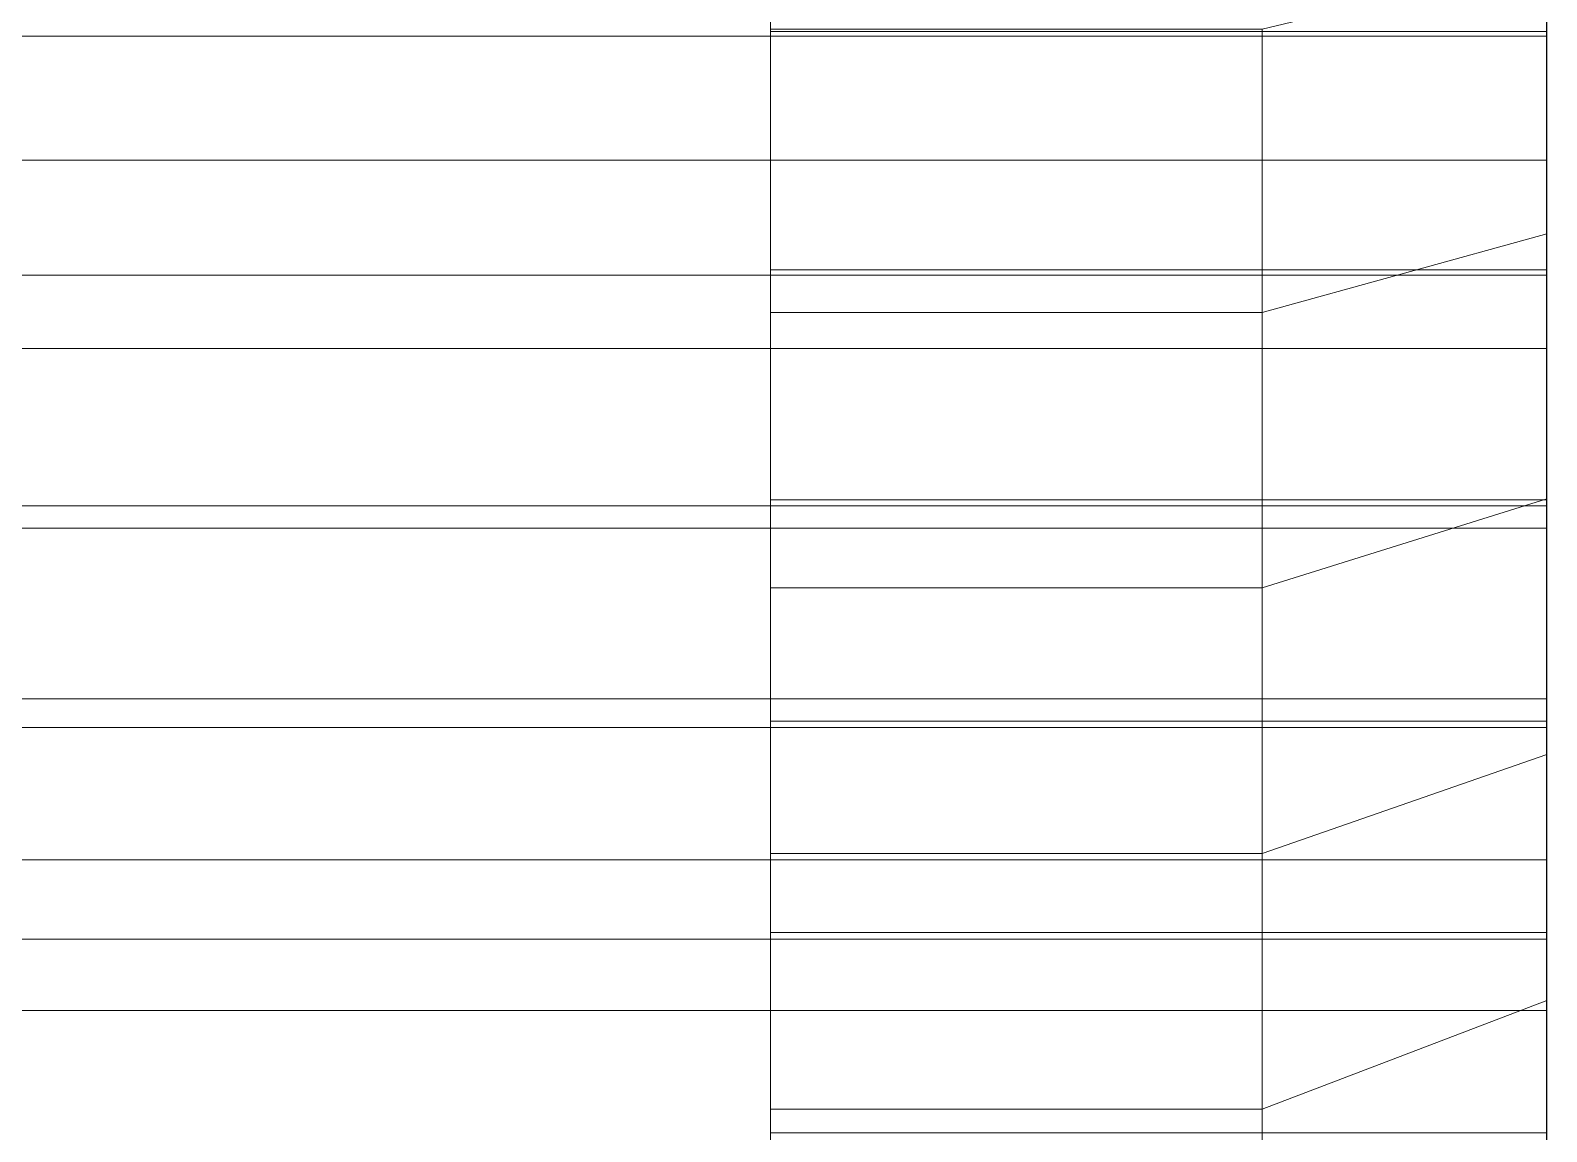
# Model space of a CAD drawing. Header units: millimetres. Extents: x -199 to -93, y -134 to 109.
# Drawn here: x -98.78 to -92.92, y -11.26 to -7 of the extents above; entities that cross this region are included whole.
import ezdxf

# ---------------------------------------------------------------- set-up
doc = ezdxf.new("R2010")
doc.units = ezdxf.units.MM
doc.layers.add('CIRCOLO_LU', color=7, linetype='Continuous')
doc.layers.add('ORING1', color=7, linetype='Continuous')

msp = doc.modelspace()

# ---------------------------------------------------------------- linework, layer by layer
at = {"layer": 'CIRCOLO_LU', "lineweight": 5}
for points, invisible_edges in [([(-92.9157, -6.0712, 119.7043), (-92.9157, -7.022, 119.2928), (-92.9157, -5.1537, 117.3871)], 2), ([(-92.9157, -7.022, 119.2928), (-92.9157, -5.9609, 117.0379), (-92.9157, -5.1537, 117.3871)], 12), ([(-92.9157, -7.022, 89.4478), (-92.9157, -6.0712, 89.0363), (-92.9157, -5.1537, 91.3534)], 12), ([(-92.9157, -7.022, 89.4478), (-92.9157, -5.1537, 91.3534), (-92.9157, -5.9609, 91.7027)], 1), ([(-92.9157, -7.022, 119.2928), (-92.9157, -7.9451, 118.8224), (-92.9157, -5.9609, 117.0379)], 2), ([(-92.9157, -7.9451, 118.8224), (-92.9157, -6.7446, 116.6386), (-92.9157, -5.9609, 117.0379)], 12), ([(-92.9157, -7.9451, 89.9181), (-92.9157, -7.022, 89.4478), (-92.9157, -5.9609, 91.7027)], 12), ([(-92.9157, -7.9451, 89.9181), (-92.9157, -5.9609, 91.7027), (-92.9157, -6.7446, 92.102)], 1), ([(-98.9139, -6.0712, 119.7043), (-98.9139, -7.022, 119.2928), (-95.9157, -7.022, 119.2928)], 12), ([(-98.9139, -6.0712, 119.7043), (-95.9157, -7.022, 119.2928), (-95.9157, -6.0712, 119.7043)], 1), ([(-98.9139, -7.022, 89.4478), (-98.9139, -6.0712, 89.0363), (-95.9157, -6.0712, 89.0363)], 12), ([(-98.9139, -7.022, 89.4478), (-95.9157, -6.0712, 89.0363), (-95.9157, -7.022, 89.4478)], 1), ([(-95.9157, -6.0712, 119.7043), (-95.9157, -7.022, 119.2928), (-92.9157, -7.022, 119.2928)], 12), ([(-95.9157, -6.0712, 119.7043), (-92.9157, -7.022, 119.2928), (-92.9157, -6.0712, 119.7043)], 1), ([(-95.9157, -7.022, 89.4478), (-95.9157, -6.0712, 89.0363), (-92.9157, -6.0712, 89.0363)], 12), ([(-95.9157, -7.022, 89.4478), (-92.9157, -6.0712, 89.0363), (-92.9157, -7.022, 89.4478)], 1), ([(-95.9157, -7.5016, 92.5497), (-95.9157, -6.7446, 92.102), (-98.9139, -6.7446, 92.102)], 12), ([(-98.9139, -6.7446, 92.102), (-98.9139, -7.5016, 92.5497), (-95.9157, -7.5016, 92.5497)], 12), ([(-95.9157, -6.7446, 116.6386), (-95.9157, -7.5016, 116.1909), (-98.9139, -7.5016, 116.1909)], 12), ([(-98.9139, -7.5016, 116.1909), (-98.9139, -6.7446, 116.6386), (-95.9157, -6.7446, 116.6386)], 12), ([(-92.9157, -7.5016, 92.5497), (-92.9157, -6.7446, 92.102), (-95.9157, -6.7446, 92.102)], 12), ([(-95.9157, -6.7446, 92.102), (-95.9157, -7.5016, 92.5497), (-92.9157, -7.5016, 92.5497)], 12), ([(-92.9157, -6.7446, 116.6386), (-92.9157, -7.5016, 116.1909), (-95.9157, -7.5016, 116.1909)], 12), ([(-95.9157, -7.5016, 116.1909), (-95.9157, -6.7446, 116.6386), (-92.9157, -6.7446, 116.6386)], 12), ([(-92.9157, -7.9451, 118.8224), (-92.9157, -8.8369, 118.295), (-92.9157, -6.7446, 116.6386)], 2), ([(-92.9157, -8.8369, 118.295), (-92.9157, -7.5016, 116.1909), (-92.9157, -6.7446, 116.6386)], 12), ([(-92.9157, -8.8369, 90.4455), (-92.9157, -7.9451, 89.9181), (-92.9157, -6.7446, 92.102)], 12), ([(-92.9157, -8.8369, 90.4455), (-92.9157, -6.7446, 92.102), (-92.9157, -7.5016, 92.5497)], 1), ([(-98.9139, -7.9451, 89.9181), (-98.9139, -7.022, 89.4478), (-95.9157, -7.022, 89.4478)], 12), ([(-98.9139, -7.9451, 89.9181), (-95.9157, -7.022, 89.4478), (-95.9157, -7.9451, 89.9181)], 1), ([(-98.9139, -7.022, 119.2928), (-98.9139, -7.9451, 118.8224), (-95.9157, -7.9451, 118.8224)], 12), ([(-98.9139, -7.022, 119.2928), (-95.9157, -7.9451, 118.8224), (-95.9157, -7.022, 119.2928)], 1), ([(-95.9157, -7.022, 119.2928), (-95.9157, -7.9451, 118.8224), (-92.9157, -7.9451, 118.8224)], 12), ([(-95.9157, -7.022, 119.2928), (-92.9157, -7.9451, 118.8224), (-92.9157, -7.022, 119.2928)], 1), ([(-95.9157, -7.9451, 89.9181), (-95.9157, -7.022, 89.4478), (-92.9157, -7.022, 89.4478)], 12), ([(-95.9157, -7.9451, 89.9181), (-92.9157, -7.022, 89.4478), (-92.9157, -7.9451, 89.9181)], 1), ([(-95.9157, -7.5016, 116.1909), (-95.9157, -8.229, 115.6965), (-98.9139, -8.229, 115.6965)], 12), ([(-98.9139, -8.229, 115.6965), (-98.9139, -7.5016, 116.1909), (-95.9157, -7.5016, 116.1909)], 12), ([(-95.9157, -8.229, 93.044), (-95.9157, -7.5016, 92.5497), (-98.9139, -7.5016, 92.5497)], 12), ([(-98.9139, -7.5016, 92.5497), (-98.9139, -8.229, 93.044), (-95.9157, -8.229, 93.044)], 12), ([(-92.9157, -8.229, 93.044), (-92.9157, -7.5016, 92.5497), (-95.9157, -7.5016, 92.5497)], 12), ([(-95.9157, -7.5016, 92.5497), (-95.9157, -8.229, 93.044), (-92.9157, -8.229, 93.044)], 12), ([(-92.9157, -7.5016, 116.1909), (-92.9157, -8.229, 115.6965), (-95.9157, -8.229, 115.6965)], 12), ([(-95.9157, -8.229, 115.6965), (-95.9157, -7.5016, 116.1909), (-92.9157, -7.5016, 116.1909)], 12), ([(-92.9157, -8.8369, 118.295), (-92.9157, -9.6938, 117.7127), (-92.9157, -7.5016, 116.1909)], 2), ([(-92.9157, -9.6938, 117.7127), (-92.9157, -8.229, 115.6965), (-92.9157, -7.5016, 116.1909)], 12), ([(-92.9157, -9.6938, 91.0279), (-92.9157, -8.8369, 90.4455), (-92.9157, -7.5016, 92.5497)], 12), ([(-92.9157, -9.6938, 91.0279), (-92.9157, -7.5016, 92.5497), (-92.9157, -8.229, 93.044)], 1), ([(-98.9139, -8.8369, 90.4455), (-98.9139, -7.9451, 89.9181), (-95.9157, -7.9451, 89.9181)], 12), ([(-98.9139, -8.8369, 90.4455), (-95.9157, -7.9451, 89.9181), (-95.9157, -8.8369, 90.4455)], 1), ([(-98.9139, -7.9451, 118.8224), (-98.9139, -8.8369, 118.295), (-95.9157, -8.8369, 118.295)], 12), ([(-98.9139, -7.9451, 118.8224), (-95.9157, -8.8369, 118.295), (-95.9157, -7.9451, 118.8224)], 1), ([(-95.9157, -7.9451, 118.8224), (-95.9157, -8.8369, 118.295), (-92.9157, -8.8369, 118.295)], 12), ([(-95.9157, -7.9451, 118.8224), (-92.9157, -8.8369, 118.295), (-92.9157, -7.9451, 118.8224)], 1), ([(-95.9157, -8.8369, 90.4455), (-95.9157, -7.9451, 89.9181), (-92.9157, -7.9451, 89.9181)], 12), ([(-95.9157, -8.8369, 90.4455), (-92.9157, -7.9451, 89.9181), (-92.9157, -8.8369, 90.4455)], 1), ([(-95.9157, -8.9239, 93.5831), (-95.9157, -8.229, 93.044), (-98.9139, -8.229, 93.044)], 12), ([(-98.9139, -8.229, 93.044), (-98.9139, -8.9239, 93.5831), (-95.9157, -8.9239, 93.5831)], 12), ([(-95.9157, -8.229, 115.6965), (-95.9157, -8.9239, 115.1575), (-98.9139, -8.9239, 115.1575)], 12), ([(-98.9139, -8.9239, 115.1575), (-98.9139, -8.229, 115.6965), (-95.9157, -8.229, 115.6965)], 12), ([(-92.9157, -8.9239, 93.5831), (-92.9157, -8.229, 93.044), (-95.9157, -8.229, 93.044)], 12), ([(-95.9157, -8.229, 93.044), (-95.9157, -8.9239, 93.5831), (-92.9157, -8.9239, 93.5831)], 12), ([(-92.9157, -8.229, 115.6965), (-92.9157, -8.9239, 115.1575), (-95.9157, -8.9239, 115.1575)], 12), ([(-95.9157, -8.9239, 115.1575), (-95.9157, -8.229, 115.6965), (-92.9157, -8.229, 115.6965)], 12), ([(-92.9157, -9.6938, 117.7127), (-92.9157, -10.5125, 117.0777), (-92.9157, -8.229, 115.6965)], 2), ([(-92.9157, -10.5125, 117.0777), (-92.9157, -8.9239, 115.1575), (-92.9157, -8.229, 115.6965)], 12), ([(-92.9157, -10.5125, 91.6629), (-92.9157, -9.6938, 91.0279), (-92.9157, -8.229, 93.044)], 12), ([(-92.9157, -10.5125, 91.6629), (-92.9157, -8.229, 93.044), (-92.9157, -8.9239, 93.5831)], 1), ([(-98.9139, -9.6938, 91.0279), (-98.9139, -8.8369, 90.4455), (-95.9157, -8.8369, 90.4455)], 12), ([(-98.9139, -9.6938, 91.0279), (-95.9157, -8.8369, 90.4455), (-95.9157, -9.6938, 91.0279)], 1), ([(-98.9139, -8.8369, 118.295), (-98.9139, -9.6938, 117.7127), (-95.9157, -9.6938, 117.7127)], 12), ([(-98.9139, -8.8369, 118.295), (-95.9157, -9.6938, 117.7127), (-95.9157, -8.8369, 118.295)], 1), ([(-95.9157, -8.8369, 118.295), (-95.9157, -9.6938, 117.7127), (-92.9157, -9.6938, 117.7127)], 12), ([(-95.9157, -8.8369, 118.295), (-92.9157, -9.6938, 117.7127), (-92.9157, -8.8369, 118.295)], 1), ([(-95.9157, -9.6938, 91.0279), (-95.9157, -8.8369, 90.4455), (-92.9157, -8.8369, 90.4455)], 12), ([(-95.9157, -9.6938, 91.0279), (-92.9157, -8.8369, 90.4455), (-92.9157, -9.6938, 91.0279)], 1), ([(-95.9157, -9.5837, 94.1647), (-95.9157, -8.9239, 93.5831), (-98.9139, -8.9239, 93.5831)], 12), ([(-98.9139, -8.9239, 93.5831), (-98.9139, -9.5837, 94.1647), (-95.9157, -9.5837, 94.1647)], 12), ([(-95.9157, -8.9239, 115.1575), (-95.9157, -9.5837, 114.5758), (-98.9139, -9.5837, 114.5758)], 12), ([(-98.9139, -9.5837, 114.5758), (-98.9139, -8.9239, 115.1575), (-95.9157, -8.9239, 115.1575)], 12), ([(-92.9157, -8.9239, 115.1575), (-92.9157, -9.5837, 114.5758), (-95.9157, -9.5837, 114.5758)], 12), ([(-95.9157, -9.5837, 114.5758), (-95.9157, -8.9239, 115.1575), (-92.9157, -8.9239, 115.1575)], 12), ([(-92.9157, -9.5837, 94.1647), (-92.9157, -8.9239, 93.5831), (-95.9157, -8.9239, 93.5831)], 12), ([(-95.9157, -8.9239, 93.5831), (-95.9157, -9.5837, 94.1647), (-92.9157, -9.5837, 94.1647)], 12), ([(-92.9157, -10.5125, 117.0777), (-92.9157, -11.2896, 116.3925), (-92.9157, -8.9239, 115.1575)], 2), ([(-92.9157, -11.2896, 116.3925), (-92.9157, -9.5837, 114.5758), (-92.9157, -8.9239, 115.1575)], 12), ([(-92.9157, -11.2896, 92.348), (-92.9157, -10.5125, 91.6629), (-92.9157, -8.9239, 93.5831)], 12), ([(-92.9157, -11.2896, 92.348), (-92.9157, -8.9239, 93.5831), (-92.9157, -9.5837, 94.1647)], 1), ([(-95.9157, -10.2056, 94.7866), (-95.9157, -9.5837, 94.1647), (-98.9139, -9.5837, 94.1647)], 12), ([(-98.9139, -9.5837, 94.1647), (-98.9139, -10.2056, 94.7866), (-95.9157, -10.2056, 94.7866)], 12), ([(-95.9157, -9.5837, 114.5758), (-95.9157, -10.2056, 113.9539), (-98.9139, -10.2056, 113.9539)], 12), ([(-98.9139, -10.2056, 113.9539), (-98.9139, -9.5837, 114.5758), (-95.9157, -9.5837, 114.5758)], 12), ([(-92.9157, -9.5837, 114.5758), (-92.9157, -10.2056, 113.9539), (-95.9157, -10.2056, 113.9539)], 12), ([(-95.9157, -10.2056, 113.9539), (-95.9157, -9.5837, 114.5758), (-92.9157, -9.5837, 114.5758)], 12), ([(-92.9157, -10.2056, 94.7866), (-92.9157, -9.5837, 94.1647), (-95.9157, -9.5837, 94.1647)], 12), ([(-95.9157, -9.5837, 94.1647), (-95.9157, -10.2056, 94.7866), (-92.9157, -10.2056, 94.7866)], 12), ([(-92.9157, -11.2896, 116.3925), (-92.9157, -12.0222, 115.6599), (-92.9157, -9.5837, 114.5758)], 2), ([(-92.9157, -12.0222, 115.6599), (-92.9157, -10.2056, 113.9539), (-92.9157, -9.5837, 114.5758)], 12), ([(-92.9157, -12.0222, 93.0806), (-92.9157, -11.2896, 92.348), (-92.9157, -9.5837, 94.1647)], 12), ([(-92.9157, -12.0222, 93.0806), (-92.9157, -9.5837, 94.1647), (-92.9157, -10.2056, 94.7866)], 1), ([(-98.9139, -9.6938, 117.7127), (-98.9139, -10.5125, 117.0777), (-95.9157, -10.5125, 117.0777)], 12), ([(-98.9139, -9.6938, 117.7127), (-95.9157, -10.5125, 117.0777), (-95.9157, -9.6938, 117.7127)], 1), ([(-98.9139, -10.5125, 91.6629), (-98.9139, -9.6938, 91.0279), (-95.9157, -9.6938, 91.0279)], 12), ([(-98.9139, -10.5125, 91.6629), (-95.9157, -9.6938, 91.0279), (-95.9157, -10.5125, 91.6629)], 1), ([(-95.9157, -9.6938, 117.7127), (-95.9157, -10.5125, 117.0777), (-92.9157, -10.5125, 117.0777)], 12), ([(-95.9157, -9.6938, 117.7127), (-92.9157, -10.5125, 117.0777), (-92.9157, -9.6938, 117.7127)], 1), ([(-95.9157, -10.5125, 91.6629), (-95.9157, -9.6938, 91.0279), (-92.9157, -9.6938, 91.0279)], 12), ([(-95.9157, -10.5125, 91.6629), (-92.9157, -9.6938, 91.0279), (-92.9157, -10.5125, 91.6629)], 1), ([(-95.9157, -10.2056, 113.9539), (-95.9157, -10.7872, 113.2942), (-98.9139, -10.7872, 113.2942)], 12), ([(-98.9139, -10.7872, 113.2942), (-98.9139, -10.2056, 113.9539), (-95.9157, -10.2056, 113.9539)], 12), ([(-95.9157, -10.7872, 95.4463), (-95.9157, -10.2056, 94.7866), (-98.9139, -10.2056, 94.7866)], 12), ([(-98.9139, -10.2056, 94.7866), (-98.9139, -10.7872, 95.4463), (-95.9157, -10.7872, 95.4463)], 12), ([(-92.9157, -10.7872, 95.4463), (-92.9157, -10.2056, 94.7866), (-95.9157, -10.2056, 94.7866)], 12), ([(-95.9157, -10.2056, 94.7866), (-95.9157, -10.7872, 95.4463), (-92.9157, -10.7872, 95.4463)], 12), ([(-92.9157, -10.2056, 113.9539), (-92.9157, -10.7872, 113.2942), (-95.9157, -10.7872, 113.2942)], 12), ([(-95.9157, -10.7872, 113.2942), (-95.9157, -10.2056, 113.9539), (-92.9157, -10.2056, 113.9539)], 12), ([(-92.9157, -12.0222, 115.6599), (-92.9157, -12.7074, 114.8827), (-92.9157, -10.2056, 113.9539)], 2), ([(-92.9157, -12.7074, 114.8827), (-92.9157, -10.7872, 113.2942), (-92.9157, -10.2056, 113.9539)], 12), ([(-92.9157, -12.7074, 93.8578), (-92.9157, -12.0222, 93.0806), (-92.9157, -10.2056, 94.7866)], 12), ([(-92.9157, -12.7074, 93.8578), (-92.9157, -10.2056, 94.7866), (-92.9157, -10.7872, 95.4463)], 1), ([(-98.9139, -10.5125, 117.0777), (-98.9139, -11.2896, 116.3925), (-95.9157, -11.2896, 116.3925)], 12), ([(-98.9139, -10.5125, 117.0777), (-95.9157, -11.2896, 116.3925), (-95.9157, -10.5125, 117.0777)], 1), ([(-98.9139, -11.2896, 92.348), (-98.9139, -10.5125, 91.6629), (-95.9157, -10.5125, 91.6629)], 12), ([(-98.9139, -11.2896, 92.348), (-95.9157, -10.5125, 91.6629), (-95.9157, -11.2896, 92.348)], 1), ([(-95.9157, -11.2896, 92.348), (-95.9157, -10.5125, 91.6629), (-92.9157, -10.5125, 91.6629)], 12), ([(-95.9157, -11.2896, 92.348), (-92.9157, -10.5125, 91.6629), (-92.9157, -11.2896, 92.348)], 1), ([(-95.9157, -10.5125, 117.0777), (-95.9157, -11.2896, 116.3925), (-92.9157, -11.2896, 116.3925)], 12), ([(-95.9157, -10.5125, 117.0777), (-92.9157, -11.2896, 116.3925), (-92.9157, -10.5125, 117.0777)], 1), ([(-95.9157, -10.7872, 113.2942), (-95.9157, -11.3262, 112.5993), (-98.9139, -11.3262, 112.5993)], 12), ([(-98.9139, -11.3262, 112.5993), (-98.9139, -10.7872, 113.2942), (-95.9157, -10.7872, 113.2942)], 12), ([(-95.9157, -11.3262, 96.1413), (-95.9157, -10.7872, 95.4463), (-98.9139, -10.7872, 95.4463)], 12), ([(-98.9139, -10.7872, 95.4463), (-98.9139, -11.3262, 96.1413), (-95.9157, -11.3262, 96.1413)], 12), ([(-92.9157, -11.3262, 96.1413), (-92.9157, -10.7872, 95.4463), (-95.9157, -10.7872, 95.4463)], 12), ([(-95.9157, -10.7872, 95.4463), (-95.9157, -11.3262, 96.1413), (-92.9157, -11.3262, 96.1413)], 12), ([(-92.9157, -10.7872, 113.2942), (-92.9157, -11.3262, 112.5993), (-95.9157, -11.3262, 112.5993)], 12), ([(-95.9157, -11.3262, 112.5993), (-95.9157, -10.7872, 113.2942), (-92.9157, -10.7872, 113.2942)], 12), ([(-92.9157, -12.7074, 114.8827), (-92.9157, -13.3424, 114.0641), (-92.9157, -10.7872, 113.2942)], 2), ([(-92.9157, -13.3424, 114.0641), (-92.9157, -11.3262, 112.5993), (-92.9157, -10.7872, 113.2942)], 12), ([(-92.9157, -13.3424, 94.6765), (-92.9157, -12.7074, 93.8578), (-92.9157, -10.7872, 95.4463)], 12), ([(-92.9157, -13.3424, 94.6765), (-92.9157, -10.7872, 95.4463), (-92.9157, -11.3262, 96.1413)], 1)]:
    msp.add_3dface(points, dxfattribs=dict(at, invisible_edges=invisible_edges))
at = {"layer": 'ORING1', "lineweight": 5}
for points, invisible_edges in [([(-92.9155, -6.0557, 119.6662), (-92.9155, -7.0042, 119.2558), (-95.9155, -7.0042, 119.2558)], 12), ([(-95.9155, -7.0042, 119.2558), (-95.9155, -6.0557, 119.6662), (-92.9155, -6.0557, 119.6662)], 12), ([(-92.9155, -7.0042, 89.4866), (-92.9155, -6.0557, 89.0762), (-95.9155, -6.0557, 89.0762)], 12), ([(-95.9155, -6.0557, 89.0762), (-95.9155, -7.0042, 89.4866), (-92.9155, -7.0042, 89.4866)], 12), ([(-95.9155, -7.5153, 88.4003), (-95.9155, -7.0042, 89.4866), (-95.9155, -6.0557, 89.0762)], 12), ([(-95.9155, -6.0557, 89.0762), (-95.9155, -6.4977, 87.9599), (-95.9155, -7.5153, 88.4003)], 12), ([(-95.9155, -6.4977, 120.7825), (-95.9155, -6.0557, 119.6662), (-95.9155, -7.5153, 120.3421)], 2), ([(-95.9155, -6.0557, 119.6662), (-95.9155, -7.0042, 119.2558), (-95.9155, -7.5153, 120.3421)], 12), ([(-92.9155, -7.7859, 120.9171), (-92.9155, -7.0042, 119.2558), (-92.9155, -6.0557, 119.6662)], 12), ([(-92.9155, -7.7859, 120.9171), (-92.9155, -6.0557, 119.6662), (-92.9155, -6.7316, 121.3733)], 1), ([(-92.9155, -6.0557, 89.0762), (-92.9155, -7.0042, 89.4866), (-92.9155, -7.7859, 87.8253)], 12), ([(-92.9155, -7.7859, 87.8253), (-92.9155, -6.7316, 87.3691), (-92.9155, -6.0557, 89.0762)], 12), ([(-95.9155, -6.9947, 122.0377), (-95.9155, -6.4977, 120.7825), (-95.9155, -8.0901, 121.5637)], 2), ([(-95.9155, -6.4977, 120.7825), (-95.9155, -7.5153, 120.3421), (-95.9155, -8.0901, 121.5637)], 12), ([(-95.9155, -8.0901, 87.1788), (-95.9155, -7.5153, 88.4003), (-95.9155, -6.4977, 87.9599)], 12), ([(-95.9155, -6.4977, 87.9599), (-95.9155, -6.9947, 86.7047), (-95.9155, -8.0901, 87.1788)], 12), ([(-92.9155, -7.7859, 120.9171), (-92.9155, -6.7316, 121.3733), (-94.0155, -6.9947, 122.0377)], 12), ([(-94.0155, -6.9947, 86.7047), (-92.9155, -6.7316, 87.3691), (-92.9155, -7.7859, 87.8253)], 12), ([(-94.0155, -8.0901, 121.5637), (-94.0155, -6.9947, 122.0377), (-95.9155, -6.9947, 122.0377)], 12), ([(-95.9155, -6.9947, 122.0377), (-95.9155, -8.0901, 121.5637), (-94.0155, -8.0901, 121.5637)], 12), ([(-94.0155, -6.9947, 86.7047), (-94.0155, -8.0901, 87.1788), (-95.9155, -8.0901, 87.1788)], 12), ([(-95.9155, -8.0901, 87.1788), (-95.9155, -6.9947, 86.7047), (-94.0155, -6.9947, 86.7047)], 12), ([(-92.9155, -7.0042, 119.2558), (-92.9155, -7.9249, 118.7866), (-95.9155, -7.9249, 118.7866)], 12), ([(-95.9155, -7.9249, 118.7866), (-95.9155, -7.0042, 119.2558), (-92.9155, -7.0042, 119.2558)], 12), ([(-92.9155, -7.9249, 89.9558), (-92.9155, -7.0042, 89.4866), (-95.9155, -7.0042, 89.4866)], 12), ([(-95.9155, -7.0042, 89.4866), (-95.9155, -7.9249, 89.9558), (-92.9155, -7.9249, 89.9558)], 12), ([(-95.9155, -7.5153, 120.3421), (-95.9155, -7.0042, 119.2558), (-95.9155, -8.5033, 119.8387)], 2), ([(-95.9155, -7.0042, 119.2558), (-95.9155, -7.9249, 118.7866), (-95.9155, -8.5033, 119.8387)], 12), ([(-95.9155, -8.5033, 88.9037), (-95.9155, -7.9249, 89.9558), (-95.9155, -7.0042, 89.4866)], 12), ([(-95.9155, -7.0042, 89.4866), (-95.9155, -7.5153, 88.4003), (-95.9155, -8.5033, 88.9037)], 12), ([(-94.0155, -8.0901, 121.5637), (-92.9155, -7.7859, 120.9171), (-94.0155, -6.9947, 122.0377)], 2), ([(-94.0155, -6.9947, 86.7047), (-92.9155, -7.7859, 87.8253), (-94.0155, -8.0901, 87.1788)], 1), ([(-92.9155, -8.8095, 120.3956), (-92.9155, -7.9249, 118.7866), (-92.9155, -7.0042, 119.2558)], 12), ([(-92.9155, -8.8095, 120.3956), (-92.9155, -7.0042, 119.2558), (-92.9155, -7.7859, 120.9171)], 1), ([(-92.9155, -7.0042, 89.4866), (-92.9155, -7.9249, 89.9558), (-92.9155, -8.8095, 88.3469)], 12), ([(-92.9155, -8.8095, 88.3469), (-92.9155, -7.7859, 87.8253), (-92.9155, -7.0042, 89.4866)], 12), ([(-95.9155, -8.0901, 121.5637), (-95.9155, -7.5153, 120.3421), (-95.9155, -9.1537, 121.0217)], 2), ([(-95.9155, -7.5153, 120.3421), (-95.9155, -8.5033, 119.8387), (-95.9155, -9.1537, 121.0217)], 12), ([(-95.9155, -9.1537, 87.7207), (-95.9155, -8.5033, 88.9037), (-95.9155, -7.5153, 88.4003)], 12), ([(-95.9155, -7.5153, 88.4003), (-95.9155, -8.0901, 87.1788), (-95.9155, -9.1537, 87.7207)], 12), ([(-92.9155, -8.8095, 120.3956), (-92.9155, -7.7859, 120.9171), (-94.0155, -8.0901, 121.5637)], 12), ([(-94.0155, -8.0901, 87.1788), (-92.9155, -7.7859, 87.8253), (-92.9155, -8.8095, 88.3469)], 12), ([(-92.9155, -7.9249, 118.7866), (-92.9155, -8.8145, 118.2606), (-95.9155, -8.8145, 118.2606)], 12), ([(-95.9155, -8.8145, 118.2606), (-95.9155, -7.9249, 118.7866), (-92.9155, -7.9249, 118.7866)], 12), ([(-92.9155, -8.8145, 90.4818), (-92.9155, -7.9249, 89.9558), (-95.9155, -7.9249, 89.9558)], 12), ([(-95.9155, -7.9249, 89.9558), (-95.9155, -8.8145, 90.4818), (-92.9155, -8.8145, 90.4818)], 12), ([(-95.9155, -8.5033, 119.8387), (-95.9155, -7.9249, 118.7866), (-95.9155, -9.4578, 119.2743)], 2), ([(-95.9155, -7.9249, 118.7866), (-95.9155, -8.8145, 118.2606), (-95.9155, -9.4578, 119.2743)], 12), ([(-95.9155, -9.4578, 89.4682), (-95.9155, -8.8145, 90.4818), (-95.9155, -7.9249, 89.9558)], 12), ([(-95.9155, -7.9249, 89.9558), (-95.9155, -8.5033, 88.9037), (-95.9155, -9.4578, 89.4682)], 12), ([(-92.9155, -9.7983, 119.8108), (-92.9155, -8.8145, 118.2606), (-92.9155, -7.9249, 118.7866)], 12), ([(-92.9155, -9.7983, 119.8108), (-92.9155, -7.9249, 118.7866), (-92.9155, -8.8095, 120.3956)], 1), ([(-92.9155, -7.9249, 89.9558), (-92.9155, -8.8145, 90.4818), (-92.9155, -9.7983, 88.9316)], 12), ([(-92.9155, -9.7983, 88.9316), (-92.9155, -8.8095, 88.3469), (-92.9155, -7.9249, 89.9558)], 12), ([(-94.0155, -9.1537, 121.0217), (-94.0155, -8.0901, 121.5637), (-95.9155, -8.0901, 121.5637)], 12), ([(-95.9155, -8.0901, 121.5637), (-95.9155, -9.1537, 121.0217), (-94.0155, -9.1537, 121.0217)], 12), ([(-94.0155, -8.0901, 87.1788), (-94.0155, -9.1537, 87.7207), (-95.9155, -9.1537, 87.7207)], 12), ([(-95.9155, -9.1537, 87.7207), (-95.9155, -8.0901, 87.1788), (-94.0155, -8.0901, 87.1788)], 12), ([(-94.0155, -9.1537, 121.0217), (-92.9155, -8.8095, 120.3956), (-94.0155, -8.0901, 121.5637)], 2), ([(-94.0155, -8.0901, 87.1788), (-92.9155, -8.8095, 88.3469), (-94.0155, -9.1537, 87.7207)], 1), ([(-95.9155, -9.1537, 121.0217), (-95.9155, -8.5033, 119.8387), (-95.9155, -10.1811, 120.4141)], 2), ([(-95.9155, -8.5033, 119.8387), (-95.9155, -9.4578, 119.2743), (-95.9155, -10.1811, 120.4141)], 12), ([(-95.9155, -10.1811, 88.3283), (-95.9155, -9.4578, 89.4682), (-95.9155, -8.5033, 88.9037)], 12), ([(-95.9155, -8.5033, 88.9037), (-95.9155, -9.1537, 87.7207), (-95.9155, -10.1811, 88.3283)], 12), ([(-92.9155, -8.8145, 118.2606), (-92.9155, -9.6692, 117.6797), (-95.9155, -9.6692, 117.6797)], 12), ([(-95.9155, -9.6692, 117.6797), (-95.9155, -8.8145, 118.2606), (-92.9155, -8.8145, 118.2606)], 12), ([(-92.9155, -9.6692, 91.0627), (-92.9155, -8.8145, 90.4818), (-95.9155, -8.8145, 90.4818)], 12), ([(-95.9155, -8.8145, 90.4818), (-95.9155, -9.6692, 91.0627), (-92.9155, -9.6692, 91.0627)], 12), ([(-95.9155, -9.4578, 119.2743), (-95.9155, -8.8145, 118.2606), (-95.9155, -10.3749, 118.651)], 2), ([(-95.9155, -8.8145, 118.2606), (-95.9155, -9.6692, 117.6797), (-95.9155, -10.3749, 118.651)], 12), ([(-95.9155, -10.3749, 90.0914), (-95.9155, -9.6692, 91.0627), (-95.9155, -8.8145, 90.4818)], 12), ([(-95.9155, -8.8145, 90.4818), (-95.9155, -9.4578, 89.4682), (-95.9155, -10.3749, 90.0914)], 12), ([(-92.9155, -9.7983, 119.8108), (-92.9155, -8.8095, 120.3956), (-94.0155, -9.1537, 121.0217)], 12), ([(-94.0155, -9.1537, 87.7207), (-92.9155, -8.8095, 88.3469), (-92.9155, -9.7983, 88.9316)], 12), ([(-92.9155, -8.8145, 90.4818), (-92.9155, -9.6692, 91.0627), (-92.9155, -10.7484, 89.5773)], 12), ([(-92.9155, -10.7484, 89.5773), (-92.9155, -9.7983, 88.9316), (-92.9155, -8.8145, 90.4818)], 12), ([(-92.9155, -10.7484, 119.1651), (-92.9155, -9.6692, 117.6797), (-92.9155, -8.8145, 118.2606)], 12), ([(-92.9155, -10.7484, 119.1651), (-92.9155, -8.8145, 118.2606), (-92.9155, -9.7983, 119.8108)], 1), ([(-94.0155, -10.1811, 120.4141), (-94.0155, -9.1537, 121.0217), (-95.9155, -9.1537, 121.0217)], 12), ([(-95.9155, -9.1537, 121.0217), (-95.9155, -10.1811, 120.4141), (-94.0155, -10.1811, 120.4141)], 12), ([(-94.0155, -9.1537, 87.7207), (-94.0155, -10.1811, 88.3283), (-95.9155, -10.1811, 88.3283)], 12), ([(-95.9155, -10.1811, 88.3283), (-95.9155, -9.1537, 87.7207), (-94.0155, -9.1537, 87.7207)], 12), ([(-94.0155, -10.1811, 120.4141), (-92.9155, -9.7983, 119.8108), (-94.0155, -9.1537, 121.0217)], 2), ([(-94.0155, -9.1537, 87.7207), (-92.9155, -9.7983, 88.9316), (-94.0155, -10.1811, 88.3283)], 1), ([(-95.9155, -10.1811, 120.4141), (-95.9155, -9.4578, 119.2743), (-95.9155, -11.1684, 119.7432)], 2), ([(-95.9155, -9.4578, 119.2743), (-95.9155, -10.3749, 118.651), (-95.9155, -11.1684, 119.7432)], 12), ([(-95.9155, -11.1684, 88.9992), (-95.9155, -10.3749, 90.0914), (-95.9155, -9.4578, 89.4682)], 12), ([(-95.9155, -9.4578, 89.4682), (-95.9155, -10.1811, 88.3283), (-95.9155, -11.1684, 88.9992)], 12), ([(-92.9155, -9.6692, 117.6797), (-92.9155, -10.4858, 117.0463), (-95.9155, -10.4858, 117.0463)], 12), ([(-95.9155, -10.4858, 117.0463), (-95.9155, -9.6692, 117.6797), (-92.9155, -9.6692, 117.6797)], 12), ([(-92.9155, -10.4858, 91.6961), (-92.9155, -9.6692, 91.0627), (-95.9155, -9.6692, 91.0627)], 12), ([(-95.9155, -9.6692, 91.0627), (-95.9155, -10.4858, 91.6961), (-92.9155, -10.4858, 91.6961)], 12), ([(-95.9155, -10.3749, 118.651), (-95.9155, -9.6692, 117.6797), (-95.9155, -11.251, 117.9714)], 2), ([(-95.9155, -9.6692, 117.6797), (-95.9155, -10.4858, 117.0463), (-95.9155, -11.251, 117.9714)], 12), ([(-95.9155, -11.251, 90.771), (-95.9155, -10.4858, 91.6961), (-95.9155, -9.6692, 91.0627)], 12), ([(-95.9155, -9.6692, 91.0627), (-95.9155, -10.3749, 90.0914), (-95.9155, -11.251, 90.771)], 12), ([(-92.9155, -9.6692, 91.0627), (-92.9155, -10.4858, 91.6961), (-92.9155, -11.6561, 90.2814)], 12), ([(-92.9155, -11.6561, 90.2814), (-92.9155, -10.7484, 89.5773), (-92.9155, -9.6692, 91.0627)], 12), ([(-92.9155, -11.6561, 118.461), (-92.9155, -10.4858, 117.0463), (-92.9155, -9.6692, 117.6797)], 12), ([(-92.9155, -11.6561, 118.461), (-92.9155, -9.6692, 117.6797), (-92.9155, -10.7484, 119.1651)], 1), ([(-92.9155, -10.7484, 119.1651), (-92.9155, -9.7983, 119.8108), (-94.0155, -10.1811, 120.4141)], 12), ([(-94.0155, -10.1811, 88.3283), (-92.9155, -9.7983, 88.9316), (-92.9155, -10.7484, 89.5773)], 12), ([(-94.0155, -11.1684, 119.7432), (-94.0155, -10.1811, 120.4141), (-95.9155, -10.1811, 120.4141)], 12), ([(-95.9155, -10.1811, 120.4141), (-95.9155, -11.1684, 119.7432), (-94.0155, -11.1684, 119.7432)], 12), ([(-94.0155, -10.1811, 88.3283), (-94.0155, -11.1684, 88.9992), (-95.9155, -11.1684, 88.9992)], 12), ([(-95.9155, -11.1684, 88.9992), (-95.9155, -10.1811, 88.3283), (-94.0155, -10.1811, 88.3283)], 12), ([(-94.0155, -11.1684, 119.7432), (-92.9155, -10.7484, 119.1651), (-94.0155, -10.1811, 120.4141)], 2), ([(-94.0155, -10.1811, 88.3283), (-92.9155, -10.7484, 89.5773), (-94.0155, -11.1684, 88.9992)], 1), ([(-95.9155, -11.1684, 119.7432), (-95.9155, -10.3749, 118.651), (-95.9155, -12.1116, 119.0116)], 2), ([(-95.9155, -10.3749, 118.651), (-95.9155, -11.251, 117.9714), (-95.9155, -12.1116, 119.0116)], 12), ([(-95.9155, -12.1116, 89.7308), (-95.9155, -11.251, 90.771), (-95.9155, -10.3749, 90.0914)], 12), ([(-95.9155, -10.3749, 90.0914), (-95.9155, -11.1684, 88.9992), (-95.9155, -12.1116, 89.7308)], 12), ([(-92.9155, -10.4858, 117.0463), (-92.9155, -11.2609, 116.3629), (-95.9155, -11.2609, 116.3629)], 12), ([(-95.9155, -11.2609, 116.3629), (-95.9155, -10.4858, 117.0463), (-92.9155, -10.4858, 117.0463)], 12), ([(-92.9155, -11.2609, 92.3795), (-92.9155, -10.4858, 91.6961), (-95.9155, -10.4858, 91.6961)], 12), ([(-95.9155, -10.4858, 91.6961), (-95.9155, -11.2609, 92.3795), (-92.9155, -11.2609, 92.3795)], 12), ([(-95.9155, -11.251, 117.9714), (-95.9155, -10.4858, 117.0463), (-95.9155, -12.0828, 117.2381)], 2), ([(-95.9155, -10.4858, 117.0463), (-95.9155, -11.2609, 116.3629), (-95.9155, -12.0828, 117.2381)], 12), ([(-95.9155, -12.0828, 91.5043), (-95.9155, -11.2609, 92.3795), (-95.9155, -10.4858, 91.6961)], 12), ([(-95.9155, -10.4858, 91.6961), (-95.9155, -11.251, 90.771), (-95.9155, -12.0828, 91.5043)], 12), ([(-92.9155, -12.5178, 117.7013), (-92.9155, -11.2609, 116.3629), (-92.9155, -10.4858, 117.0463)], 12), ([(-92.9155, -12.5178, 117.7013), (-92.9155, -10.4858, 117.0463), (-92.9155, -11.6561, 118.461)], 1), ([(-92.9155, -10.4858, 91.6961), (-92.9155, -11.2609, 92.3795), (-92.9155, -12.5178, 91.0411)], 12), ([(-92.9155, -12.5178, 91.0411), (-92.9155, -11.6561, 90.2814), (-92.9155, -10.4858, 91.6961)], 12), ([(-92.9155, -11.6561, 118.461), (-92.9155, -10.7484, 119.1651), (-94.0155, -11.1684, 119.7432)], 12), ([(-94.0155, -11.1684, 88.9992), (-92.9155, -10.7484, 89.5773), (-92.9155, -11.6561, 90.2814)], 12), ([(-94.0155, -12.1116, 119.0116), (-94.0155, -11.1684, 119.7432), (-95.9155, -11.1684, 119.7432)], 12), ([(-95.9155, -11.1684, 119.7432), (-95.9155, -12.1116, 119.0116), (-94.0155, -12.1116, 119.0116)], 12), ([(-94.0155, -11.1684, 88.9992), (-94.0155, -12.1116, 89.7308), (-95.9155, -12.1116, 89.7308)], 12), ([(-95.9155, -12.1116, 89.7308), (-95.9155, -11.1684, 88.9992), (-94.0155, -11.1684, 88.9992)], 12), ([(-94.0155, -12.1116, 119.0116), (-92.9155, -11.6561, 118.461), (-94.0155, -11.1684, 119.7432)], 2), ([(-94.0155, -11.1684, 88.9992), (-92.9155, -11.6561, 90.2814), (-94.0155, -12.1116, 89.7308)], 1), ([(-95.9155, -12.1116, 119.0116), (-95.9155, -11.251, 117.9714), (-95.9155, -13.0069, 118.2222)], 2), ([(-95.9155, -11.251, 117.9714), (-95.9155, -12.0828, 117.2381), (-95.9155, -13.0069, 118.2222)], 12), ([(-95.9155, -13.0069, 90.5202), (-95.9155, -12.0828, 91.5043), (-95.9155, -11.251, 90.771)], 12), ([(-95.9155, -11.251, 90.771), (-95.9155, -12.1116, 89.7308), (-95.9155, -13.0069, 90.5202)], 12)]:
    msp.add_3dface(points, dxfattribs=dict(at, invisible_edges=invisible_edges))

doc.saveas('drawing.dxf')
